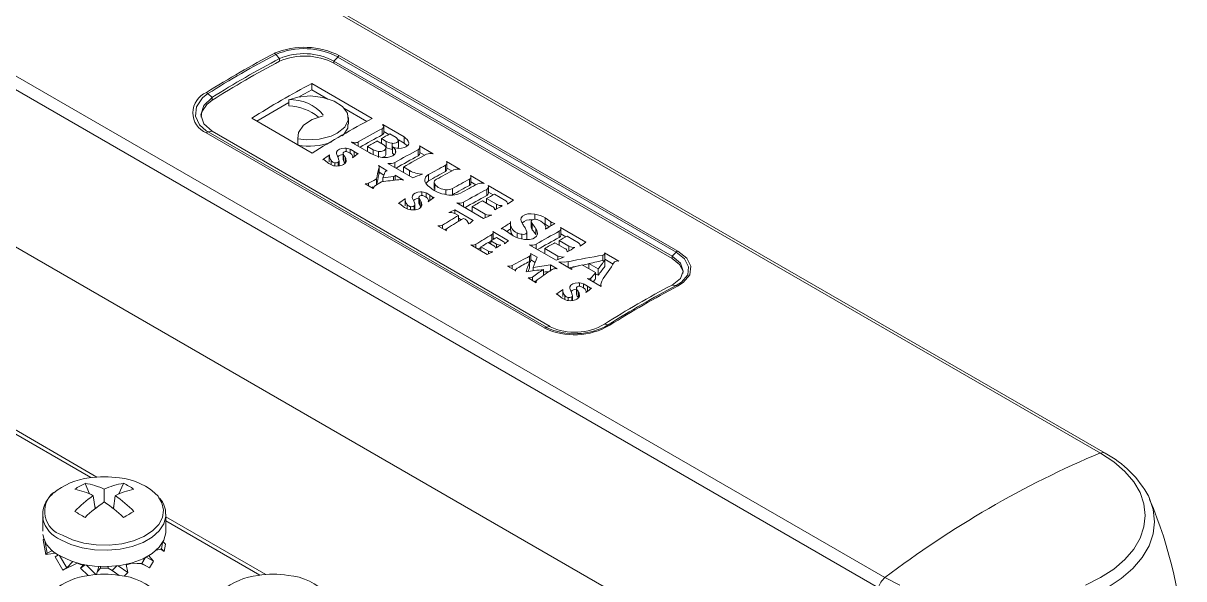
# Model space of a CAD drawing. Header units: inches. Extents: x 0.2 to 16.8, y 0.2 to 10.8.
# Drawn here: x 11.83 to 14.863, y 7.135 to 8.586 of the extents above; entities that cross this region are included whole.
import ezdxf

# ---------------------------------------------------------------- set-up
doc = ezdxf.new("R2010")
doc.units = ezdxf.units.IN
doc.header["$MEASUREMENT"] = 0

msp = doc.modelspace()

# ---------------------------------------------------------------- linework, layer by layer
at = {"color": 7, "linetype": 'Continuous', "lineweight": 0}
for p, q in [((14.6454, 7.4629), (11.7675, 9.1243)), ((11.2038, 8.7989), (14.0817, 7.1375)), ((14.0647, 7.1112), (11.1868, 8.7726)), ((12.5003, 8.487), (12.5003, 8.4939)), ((13.536, 7.9876), (12.6521, 8.4978)), ((12.6567, 8.5012), (13.5406, 7.9909)), ((12.6418, 8.4817), (12.6418, 8.4875)), ((12.3236, 8.3849), (12.3236, 8.3919)), ((13.1925, 7.79), (12.3086, 8.3002)), ((12.3132, 8.3022), (13.1971, 7.7919)), ((12.8253, 8.2727), (12.8253, 8.289)), ((12.6847, 8.2465), (12.6847, 8.2573)), ((12.8026, 8.2469), (12.8026, 8.2557)), ((12.8829, 8.1319), (12.8829, 8.1427)), ((13.1942, 8.0613), (13.1942, 8.0776)), ((13.5256, 7.9715), (13.5256, 7.9772)), ((13.2946, 7.8946), (13.2946, 7.9054)), ((12.007, 7.3988), (11.7645, 7.5388)), ((12.4483, 7.1441), (12.2031, 7.2856))]:
    msp.add_line(p, q, dxfattribs=at)
at = {"color": 7, "linetype": 'Continuous', "lineweight": 15}
for p, q in [((14.6573, 7.4628), (11.7794, 9.1242)), ((12.5003, 8.4939), (12.4901, 8.5045)), ((12.6418, 8.4875), (12.6521, 8.4978)), ((13.5256, 7.9772), (12.6418, 8.4875)), ((12.6418, 8.4817), (13.5256, 7.9715)), ((12.3236, 8.3919), (12.313, 8.4023)), ((12.7424, 8.3376), (12.5844, 8.4288)), ((12.5844, 8.4124), (12.5844, 8.4288)), ((12.5844, 8.4124), (12.6263, 8.3882)), ((11.1321, 8.3933), (14.01, 6.7319)), ((12.5241, 8.3702), (12.5241, 8.3865)), ((12.6681, 8.3641), (12.7277, 8.3297)), ((12.68, 8.3224), (12.68, 8.3395)), ((12.4272, 8.3381), (12.5852, 8.2469)), ((12.7681, 8.2943), (12.7681, 8.3107)), ((12.8253, 8.289), (12.7695, 8.3212)), ((12.7722, 8.2996), (12.7722, 8.3159)), ((12.3236, 8.3038), (12.3132, 8.3022)), ((12.3236, 8.3038), (13.2074, 7.7936)), ((12.5474, 8.2889), (12.5474, 8.2714)), ((12.5476, 8.2686), (12.5476, 8.2841)), ((12.7662, 8.2849), (12.779, 8.2775)), ((12.7662, 8.2718), (12.7662, 8.2849)), ((12.7722, 8.3033), (12.7857, 8.2955)), ((12.8043, 8.2876), (12.7883, 8.2969)), ((12.8105, 8.2812), (12.8253, 8.2727)), ((12.8107, 8.2631), (12.8107, 8.2794)), ((12.6737, 8.2508), (12.6737, 8.2599)), ((12.6873, 8.2757), (12.7343, 8.2485)), ((12.695, 8.2379), (12.695, 8.2514)), ((12.6965, 8.2703), (12.6965, 8.2741)), ((12.7056, 8.2651), (12.7056, 8.276)), ((12.7295, 8.2643), (12.7444, 8.2557)), ((12.7295, 8.2513), (12.7295, 8.2643)), ((12.7444, 8.2437), (12.7444, 8.2557)), ((12.7709, 8.2691), (12.7546, 8.2785)), ((12.759, 8.2351), (12.759, 8.2514)), ((12.7779, 8.2438), (12.7779, 8.2603)), ((12.779, 8.2611), (12.7784, 8.2615)), ((12.779, 8.2611), (12.779, 8.2775)), ((12.7946, 8.2562), (12.7946, 8.2726)), ((12.7953, 8.2468), (12.7953, 8.2632)), ((12.8626, 8.2398), (12.8626, 8.2562)), ((12.901, 8.2451), (12.8654, 8.2657)), ((12.8663, 8.246), (12.8663, 8.2624)), ((12.8663, 8.2488), (12.8791, 8.2414)), ((12.6301, 8.2412), (12.6301, 8.2237)), ((12.6353, 8.2163), (12.6353, 8.2268)), ((12.6443, 8.2134), (12.6443, 8.2218)), ((12.6493, 8.2432), (12.6533, 8.2343)), ((12.6536, 8.2131), (12.6536, 8.2234)), ((12.6554, 8.2132), (12.6554, 8.2265)), ((12.6671, 8.2429), (12.666, 8.2465)), ((12.666, 8.2302), (12.666, 8.2465)), ((12.666, 8.2302), (12.6671, 8.2266)), ((12.6671, 8.2266), (12.6671, 8.2429)), ((12.6712, 8.2195), (12.6712, 8.2358)), ((12.6912, 8.235), (12.6912, 8.2376)), ((12.7017, 8.2429), (12.7017, 8.2466)), ((12.7832, 8.2201), (12.8484, 8.1825)), ((12.7953, 8.2468), (12.7994, 8.2426)), ((12.8013, 8.2097), (12.8013, 8.2222)), ((12.9721, 8.204), (12.9365, 8.2246)), ((12.9374, 8.205), (12.9374, 8.2213)), ((12.7815, 8.2007), (12.7582, 8.2142)), ((12.7598, 8.191), (12.7598, 8.2073)), ((12.7598, 8.191), (12.7599, 8.1931)), ((12.7602, 8.1931), (12.7602, 8.2096)), ((12.7602, 8.1967), (12.7728, 8.1894)), ((12.8019, 8.1762), (12.8019, 8.189)), ((12.8236, 8.1764), (12.8019, 8.1889)), ((12.8399, 8.2011), (12.8236, 8.2106)), ((12.8236, 8.1968), (12.8236, 8.2106)), ((12.8399, 8.1873), (12.8399, 8.2011)), ((12.8892, 8.1743), (12.8892, 8.1907)), ((12.9338, 8.1988), (12.9338, 8.2151)), ((12.9374, 8.2077), (12.9502, 8.2004)), ((13.0349, 8.1678), (12.9993, 8.1884)), ((12.7234, 8.1664), (12.7447, 8.1541)), ((12.7324, 8.1612), (12.7324, 8.1683)), ((12.7405, 8.1565), (12.7445, 8.1588)), ((12.753, 8.1635), (12.753, 8.1799)), ((12.7703, 8.1726), (12.7703, 8.1823)), ((12.7975, 8.1758), (12.7975, 8.1856)), ((12.8825, 8.1677), (12.8892, 8.1743)), ((12.9037, 8.1706), (12.9037, 8.1542)), ((12.9054, 8.1499), (12.9054, 8.1663)), ((12.9966, 8.1625), (12.9966, 8.1789)), ((13.0002, 8.1687), (13.0002, 8.1851)), ((13.0002, 8.1715), (13.013, 8.1641)), ((13.1109, 8.1239), (13.0449, 8.162)), ((13.0458, 8.1425), (13.0458, 8.1588)), ((12.8475, 8.1286), (12.8514, 8.1198)), ((12.8653, 8.1284), (12.8642, 8.132)), ((12.8642, 8.1157), (12.8642, 8.132)), ((12.8653, 8.112), (12.8653, 8.1284)), ((12.8719, 8.1363), (12.8719, 8.1453)), ((12.8931, 8.1233), (12.8931, 8.1368)), ((12.8999, 8.1284), (12.8999, 8.1321)), ((12.9347, 8.14), (12.9347, 8.1512)), ((12.952, 8.1381), (12.952, 8.1544)), ((13.0666, 8.1133), (13.0409, 8.1282)), ((13.0409, 8.1159), (13.0409, 8.1282)), ((13.0413, 8.1357), (13.0413, 8.1521)), ((13.0458, 8.1452), (13.0586, 8.1378)), ((13.0615, 8.1394), (13.0914, 8.1221)), ((12.8283, 8.1267), (12.8283, 8.1092)), ((12.8335, 8.1017), (12.8335, 8.1122)), ((12.8424, 8.0988), (12.8424, 8.1072)), ((12.8518, 8.0986), (12.8518, 8.1089)), ((12.8536, 8.0987), (12.8536, 8.1119)), ((12.8642, 8.1157), (12.8653, 8.112)), ((12.8693, 8.1049), (12.8693, 8.1213)), ((12.8893, 8.1204), (12.8893, 8.123)), ((13.0063, 8.0709), (12.958, 8.0989)), ((12.958, 8.0881), (12.958, 8.0989)), ((12.9629, 8.1166), (13.0329, 8.0761)), ((12.981, 8.1061), (12.981, 8.1186)), ((13.0377, 8.0872), (13.0033, 8.107)), ((13.0033, 8.0933), (13.0033, 8.107)), ((13.03, 8.1222), (13.0557, 8.1073)), ((13.0621, 8.0985), (13.0621, 8.0995)), ((13.0666, 8.101), (13.0666, 8.1133)), ((13.0959, 8.1163), (13.0982, 8.1149)), ((13.096, 8.1134), (13.096, 8.1151)), ((12.9676, 8.0686), (12.9676, 8.0839)), ((12.9676, 8.077), (12.9747, 8.0729)), ((13.0377, 8.0781), (13.0377, 8.0872)), ((13.1576, 8.053), (13.1576, 8.0693)), ((13.1667, 8.0744), (13.1667, 8.0875)), ((13.209, 8.0671), (13.1942, 8.0776)), ((13.209, 8.0567), (13.209, 8.0671)), ((12.9133, 8.0568), (12.9364, 8.0434)), ((12.9259, 8.0495), (12.9259, 8.0586)), ((12.9358, 8.0458), (12.9358, 8.0438)), ((13.0982, 8.0179), (13.0572, 8.0416)), ((13.0579, 8.0229), (13.0579, 8.0394)), ((13.0851, 8.0479), (13.1104, 8.0304)), ((13.1035, 8.0621), (13.1035, 8.0456)), ((13.1211, 8.026), (13.1211, 8.0384)), ((13.1462, 8.024), (13.1462, 8.0405)), ((13.1603, 8.0467), (13.1603, 8.0631)), ((13.1699, 8.033), (13.1699, 8.0494)), ((13.1942, 8.0613), (13.2046, 8.0539)), ((13.1956, 8.0482), (13.1956, 8.0523)), ((13.2309, 8.0262), (13.2309, 8.0426)), ((13.3006, 8.0144), (13.2345, 8.0526)), ((13.2354, 8.033), (13.2354, 8.0494)), ((12.9999, 8.0068), (13.0425, 7.9822)), ((13.0125, 7.9995), (13.0125, 8.0086)), ((13.0449, 8.0132), (13.0598, 8.0046)), ((13.0673, 8.0092), (13.0524, 8.0178)), ((13.0524, 8.0088), (13.0524, 8.0178)), ((13.0547, 8.0192), (13.0547, 8.0342)), ((13.0579, 8.0249), (13.0611, 8.023)), ((13.0668, 8.0264), (13.0845, 8.0162)), ((13.0673, 8.0002), (13.0673, 8.0092)), ((13.0878, 8.0099), (13.0878, 8.0114)), ((13.1335, 8.0224), (13.1335, 8.0347)), ((13.1525, 8.0071), (13.2226, 7.9667)), ((13.1706, 7.9966), (13.1706, 8.0092)), ((13.2197, 8.0127), (13.2454, 7.9978)), ((13.2562, 8.0038), (13.2305, 8.0187)), ((13.2305, 8.0064), (13.2305, 8.0187)), ((13.2354, 8.0357), (13.2482, 8.0283)), ((13.2512, 8.0299), (13.281, 8.0126)), ((13.2855, 8.0068), (13.2878, 8.0054)), ((13.0458, 7.9903), (13.026, 8.0017)), ((13.026, 7.9917), (13.026, 8.0017)), ((13.0458, 7.9837), (13.0458, 7.9903)), ((13.0642, 7.9983), (13.0642, 7.9988)), ((13.1532, 7.961), (13.1532, 7.9773)), ((13.1731, 7.9747), (13.1557, 7.9847)), ((13.1564, 7.966), (13.1564, 7.9825)), ((13.2273, 7.9777), (13.1929, 7.9976)), ((13.1929, 7.9838), (13.1929, 7.9976)), ((13.2273, 7.9687), (13.2273, 7.9777)), ((13.2517, 7.9891), (13.2517, 7.99)), ((13.2562, 7.9916), (13.2562, 8.0038)), ((13.2857, 8.0039), (13.2857, 8.0056)), ((13.3445, 7.966), (13.3445, 7.9802)), ((13.3867, 7.9647), (13.3494, 7.9862)), ((13.3498, 7.9685), (13.3498, 7.9848)), ((13.536, 7.9876), (13.5256, 7.9772)), ((13.0953, 7.9517), (13.117, 7.9392)), ((13.1079, 7.9444), (13.1079, 7.9535)), ((13.1532, 7.9473), (13.1532, 7.9637)), ((13.1564, 7.968), (13.168, 7.9613)), ((13.163, 7.9393), (13.163, 7.9483)), ((13.2251, 7.9446), (13.2077, 7.9547)), ((13.2077, 7.9398), (13.2077, 7.9547)), ((13.23, 7.9624), (13.2638, 7.9429)), ((13.2543, 7.9483), (13.2543, 7.9632)), ((13.2629, 7.9449), (13.2629, 7.9434)), ((13.2908, 7.9547), (13.3259, 7.9345)), ((13.3082, 7.9583), (13.3328, 7.9441)), ((13.3082, 7.9447), (13.3082, 7.9583)), ((13.3497, 7.968), (13.3497, 7.9685)), ((13.3498, 7.9697), (13.3718, 7.957)), ((13.3503, 7.9508), (13.3503, 7.9672)), ((13.1168, 7.9403), (13.1168, 7.9393)), ((13.1492, 7.9206), (13.1709, 7.908)), ((13.1606, 7.914), (13.1606, 7.9231)), ((13.1893, 7.9269), (13.1893, 7.9428)), ((13.3049, 7.9191), (13.3404, 7.8987)), ((13.3136, 7.9141), (13.3136, 7.9198)), ((13.3259, 7.9181), (13.3259, 7.9345)), ((13.3328, 7.9278), (13.3259, 7.9317)), ((13.3328, 7.9278), (13.3328, 7.9441)), ((13.1703, 7.9104), (13.1703, 7.9084)), ((13.24, 7.8893), (13.24, 7.8719)), ((13.2592, 7.8913), (13.2631, 7.8824)), ((13.277, 7.891), (13.2758, 7.8946)), ((13.2758, 7.8783), (13.2758, 7.8946)), ((13.277, 7.8747), (13.277, 7.891)), ((13.2835, 7.8989), (13.2835, 7.908)), ((13.301, 7.8831), (13.301, 7.8857)), ((13.3048, 7.886), (13.3048, 7.8995)), ((13.3116, 7.891), (13.3116, 7.8947)), ((13.3397, 7.9038), (13.3397, 7.8991)), ((13.5362, 7.9007), (13.5256, 7.902)), ((13.2451, 7.8644), (13.2451, 7.8749)), ((13.2541, 7.8615), (13.2541, 7.8699)), ((13.2635, 7.8612), (13.2635, 7.8716)), ((13.2653, 7.8613), (13.2653, 7.8746)), ((13.2758, 7.8783), (13.277, 7.8747)), ((13.281, 7.8676), (13.281, 7.8839)), ((13.1971, 7.7919), (13.2074, 7.7936)), ((13.3591, 7.7984), (13.3489, 7.8)), ((12.0227, 7.4004), (11.7645, 7.5495)), ((11.9919, 7.3839), (12.0038, 7.3562)), ((12.0924, 7.3839), (12.0805, 7.3562)), ((12.0133, 7.3517), (12.0185, 7.318)), ((12.0421, 7.3351), (12.0421, 7.3683)), ((12.0709, 7.3517), (12.0658, 7.318)), ((12.0176, 7.3239), (12.0197, 7.3189)), ((12.0667, 7.3239), (12.0645, 7.3189)), ((11.8811, 7.3018), (11.8811, 7.2591)), ((11.8811, 7.3018), (11.8813, 7.297)), ((12.2031, 7.2591), (12.2031, 7.3018)), ((12.4639, 7.1457), (12.2031, 7.2962)), ((11.8848, 7.2392), (11.8821, 7.2365)), ((11.8821, 7.2365), (11.8894, 7.1976)), ((11.8931, 7.2013), (11.8868, 7.2347)), ((12.1941, 7.2285), (12.1912, 7.2128)), ((12.2022, 7.2249), (12.1958, 7.2313)), ((12.1985, 7.2055), (12.2022, 7.2249)), ((11.8894, 7.1976), (11.9156, 7.2016)), ((11.8894, 7.1976), (11.8931, 7.2013)), ((11.8931, 7.2013), (11.907, 7.2085)), ((11.9226, 7.1969), (11.914, 7.1919)), ((11.914, 7.1919), (11.934, 7.1573)), ((11.944, 7.163), (11.9255, 7.195)), ((12.1489, 7.1896), (12.1403, 7.1746)), ((12.1703, 7.1804), (12.1518, 7.191)), ((12.1703, 7.1804), (12.1581, 7.1946)), ((12.1763, 7.2091), (12.1896, 7.212)), ((12.1784, 7.2096), (12.1912, 7.2128)), ((12.1985, 7.2055), (12.1896, 7.212)), ((12.1912, 7.2128), (12.1985, 7.2055)), ((11.934, 7.1573), (11.9711, 7.1752)), ((11.934, 7.1573), (11.944, 7.163)), ((11.944, 7.163), (11.9595, 7.1794)), ((11.9711, 7.1757), (11.9711, 7.1752)), ((11.9922, 7.1708), (11.9802, 7.1625)), ((11.9827, 7.1645), (11.9802, 7.1625)), ((11.9802, 7.1625), (11.9997, 7.143)), ((12.0203, 7.1455), (11.9957, 7.1701)), ((12.0215, 7.1456), (12.0281, 7.1665)), ((12.0241, 7.1538), (12.032, 7.1627)), ((12.032, 7.1664), (12.032, 7.1627)), ((12.0522, 7.1627), (12.0522, 7.1664)), ((12.0522, 7.1627), (12.063, 7.1562)), ((12.06, 7.158), (12.0702, 7.1512)), ((12.075, 7.1681), (12.063, 7.1562)), ((12.104, 7.151), (12.0785, 7.1686)), ((12.104, 7.151), (12.0989, 7.1722)), ((12.1132, 7.1752), (12.1132, 7.1757)), ((12.1132, 7.1752), (12.1403, 7.1746)), ((12.1403, 7.1746), (12.1603, 7.163)), ((12.1603, 7.163), (12.1703, 7.1804)), ((12.063, 7.1562), (12.0814, 7.1435)), ((12.0943, 7.1412), (12.104, 7.151))]:
    msp.add_line(p, q, dxfattribs=at)
at = {"color": 7, "linetype": 'Continuous', "lineweight": 15, "flags": 128}
for points in [[(12.4864, 8.5075), (12.4883, 8.5062), (12.4901, 8.5045)], [(12.6568, 8.5011), (12.6544, 8.4998), (12.6521, 8.4978)], [(12.3093, 8.4053), (12.3112, 8.4039), (12.313, 8.4023)], [(12.5518, 8.3949), (12.5648, 8.4019), (12.5844, 8.4124)], [(12.3236, 8.3919), (12.3019, 8.3713), (12.2943, 8.3469), (12.3018, 8.3232), (12.3236, 8.3038)], [(12.2955, 8.3407), (12.2968, 8.3545), (12.3096, 8.374), (12.3236, 8.3849)], [(12.5476, 8.2841), (12.5706, 8.2815), (12.6039, 8.2833), (12.6346, 8.2912), (12.6509, 8.2989), (12.6702, 8.3145), (12.6794, 8.3326), (12.6775, 8.3513), (12.6647, 8.3688), (12.6424, 8.383), (12.6131, 8.3925), (12.5802, 8.3961), (12.5474, 8.3932), (12.5241, 8.3865)], [(12.6138, 8.3439), (12.5853, 8.3347), (12.5626, 8.3196), (12.5498, 8.3008), (12.5476, 8.2841)], [(12.6786, 8.3224), (12.6784, 8.3122), (12.6669, 8.2945), (12.6627, 8.2916)], [(12.7722, 8.3165), (12.7718, 8.3142), (12.7701, 8.312), (12.7683, 8.3108), (12.7681, 8.3107)], [(12.3086, 8.3002), (12.3109, 8.3015), (12.3132, 8.3022)], [(12.7681, 8.2943), (12.7708, 8.2963), (12.7721, 8.2986), (12.7721, 8.2996)], [(12.7946, 8.2726), (12.7964, 8.2724), (12.8008, 8.2725), (12.8048, 8.2734), (12.8069, 8.2743), (12.8094, 8.2763), (12.8106, 8.2786), (12.8104, 8.281), (12.8103, 8.2811)], [(12.8103, 8.2811), (12.8068, 8.2857), (12.8043, 8.2876)], [(12.6737, 8.2599), (12.6703, 8.26), (12.663, 8.2592), (12.6566, 8.257), (12.6517, 8.2537), (12.6489, 8.2496), (12.6486, 8.2453), (12.6493, 8.2432)], [(12.666, 8.2465), (12.6664, 8.2479), (12.6676, 8.2492), (12.6695, 8.2502), (12.6717, 8.2507), (12.6742, 8.2508), (12.6765, 8.2504), (12.6766, 8.2504)], [(12.6847, 8.2573), (12.678, 8.2593), (12.6737, 8.2599)], [(12.6766, 8.2504), (12.6835, 8.2475), (12.6886, 8.2432), (12.6905, 8.24)], [(12.695, 8.2514), (12.6864, 8.2565), (12.6847, 8.2573)], [(12.7017, 8.2466), (12.6974, 8.2495), (12.695, 8.2514)], [(12.7444, 8.2557), (12.7521, 8.2528), (12.759, 8.2514)], [(12.759, 8.2514), (12.7606, 8.2512), (12.7659, 8.2514), (12.7708, 8.2526), (12.7733, 8.2538), (12.7764, 8.2562), (12.7778, 8.2591), (12.7778, 8.2614)], [(12.7685, 8.2357), (12.7731, 8.2352), (12.7825, 8.2355), (12.7911, 8.2376), (12.7957, 8.2397), (12.8011, 8.244), (12.8037, 8.2491), (12.8032, 8.2545), (12.8026, 8.2557)], [(12.779, 8.2775), (12.7883, 8.274), (12.7946, 8.2726)], [(12.7946, 8.2562), (12.7822, 8.2597), (12.779, 8.2611)], [(12.7953, 8.2632), (12.8019, 8.2606), (12.81, 8.2592), (12.8184, 8.2594), (12.8262, 8.2612), (12.8303, 8.263), (12.8352, 8.2668), (12.8375, 8.2712), (12.8377, 8.2724)], [(12.8026, 8.2557), (12.7985, 8.2607), (12.7953, 8.2632)], [(12.8106, 8.2631), (12.8107, 8.2624), (12.8095, 8.26), (12.8088, 8.2594)], [(12.8253, 8.2727), (12.8335, 8.2661), (12.8337, 8.2656)], [(12.6164, 8.2291), (12.6286, 8.2194), (12.6373, 8.2153)], [(12.6452, 8.2132), (12.6493, 8.2128), (12.6568, 8.2133), (12.6637, 8.2152), (12.6674, 8.217), (12.6717, 8.2208), (12.6738, 8.2251), (12.6738, 8.2256)], [(12.6533, 8.2343), (12.6552, 8.2286), (12.6554, 8.2269)], [(12.6738, 8.2256), (12.6728, 8.2326), (12.6712, 8.2358)], [(12.7777, 8.2438), (12.7777, 8.2421), (12.7758, 8.2393), (12.7724, 8.237), (12.77, 8.2362)], [(12.8626, 8.2398), (12.8655, 8.243), (12.8662, 8.246)], [(12.6373, 8.2153), (12.6413, 8.2139), (12.6452, 8.2132)], [(12.8019, 8.1889), (12.8018, 8.1881), (12.801, 8.187), (12.8003, 8.1865), (12.7987, 8.1858), (12.7975, 8.1856)], [(12.9338, 8.1988), (12.9366, 8.2019), (12.9373, 8.205)], [(12.7324, 8.1683), (12.7316, 8.1681), (12.7234, 8.1664)], [(12.753, 8.1799), (12.7464, 8.1753), (12.7324, 8.1683)], [(12.7447, 8.1541), (12.7461, 8.1573), (12.7476, 8.1595)], [(12.7476, 8.1595), (12.7532, 8.1643), (12.7664, 8.1722)], [(12.9054, 8.1663), (12.9047, 8.1672), (12.9037, 8.1706), (12.9048, 8.174), (12.9077, 8.1769), (12.9104, 8.1785)], [(12.9966, 8.1625), (12.9994, 8.1657), (13.0001, 8.1687)], [(12.8719, 8.1453), (12.8684, 8.1455), (12.8611, 8.1447), (12.8547, 8.1425), (12.8499, 8.1392), (12.8471, 8.1351), (12.8467, 8.1307), (12.8475, 8.1286)], [(12.8642, 8.132), (12.8646, 8.1334), (12.8658, 8.1347), (12.8676, 8.1356), (12.8699, 8.1362), (12.8723, 8.1363), (12.8746, 8.1359), (12.8747, 8.1359)], [(12.8829, 8.1427), (12.8761, 8.1447), (12.8719, 8.1453)], [(12.8747, 8.1359), (12.8817, 8.1329), (12.8868, 8.1287), (12.8886, 8.1254)], [(12.8931, 8.1368), (12.8846, 8.142), (12.8829, 8.1427)], [(12.8999, 8.1321), (12.8956, 8.1349), (12.8931, 8.1368)], [(13.0413, 8.1357), (13.0445, 8.1388), (13.0458, 8.1422), (13.0457, 8.1425)], [(12.8145, 8.1145), (12.8268, 8.1049), (12.8355, 8.1008)], [(12.8355, 8.1008), (12.8395, 8.0994), (12.8433, 8.0987)], [(12.8433, 8.0987), (12.8475, 8.0983), (12.8549, 8.0988), (12.8618, 8.1007), (12.8655, 8.1025), (12.8698, 8.1062), (12.8719, 8.1105), (12.872, 8.1111)], [(12.8514, 8.1198), (12.8533, 8.1141), (12.8535, 8.1124)], [(12.872, 8.1111), (12.871, 8.1181), (12.8693, 8.1213)], [(13.0914, 8.1221), (13.0942, 8.1196), (13.0959, 8.1161), (13.0957, 8.1132)], [(13.1667, 8.0875), (13.1664, 8.0876), (13.1575, 8.0886), (13.1486, 8.0879), (13.1408, 8.0856), (13.1348, 8.0819), (13.1314, 8.0773), (13.1308, 8.0736)], [(13.1308, 8.0736), (13.1313, 8.0702), (13.1355, 8.0604)], [(13.1576, 8.0693), (13.1582, 8.0708), (13.1599, 8.0725), (13.1625, 8.0738), (13.1658, 8.0744), (13.1692, 8.0745), (13.1726, 8.0738), (13.1733, 8.0736)], [(13.1603, 8.0631), (13.1591, 8.0648), (13.1576, 8.0693)], [(13.1733, 8.0736), (13.1827, 8.0693), (13.1914, 8.0622), (13.1954, 8.0539), (13.1953, 8.048)], [(12.932, 8.046), (12.9363, 8.0487), (12.9369, 8.049)], [(12.9364, 8.0434), (12.9358, 8.0459), (12.9365, 8.0485), (12.9387, 8.0509), (12.9389, 8.0511)], [(13.1041, 8.0456), (13.1052, 8.0377), (13.109, 8.0327)], [(13.1462, 8.0407), (13.146, 8.0389), (13.1446, 8.0372), (13.1433, 8.0362), (13.1405, 8.0351), (13.1372, 8.0346), (13.1338, 8.0347), (13.1335, 8.0347)], [(13.1397, 8.0212), (13.1435, 8.0208), (13.1528, 8.0212), (13.1614, 8.0232), (13.166, 8.0253), (13.1714, 8.0296), (13.1739, 8.0347), (13.1741, 8.0368)], [(13.1415, 8.0519), (13.1462, 8.0409), (13.1462, 8.0407)], [(13.1576, 8.053), (13.1595, 8.0479), (13.1603, 8.0467)], [(13.1741, 8.0368), (13.1723, 8.0447), (13.1699, 8.0494)], [(13.0459, 8.0126), (13.0494, 8.0147), (13.0547, 8.0178)], [(13.0845, 8.0162), (13.0865, 8.0144), (13.0877, 8.0119), (13.0875, 8.0097)], [(13.1445, 8.0208), (13.1451, 8.0213), (13.1461, 8.0232), (13.1462, 8.024)], [(13.2309, 8.0262), (13.2342, 8.0293), (13.2354, 8.0328), (13.2353, 8.033)], [(13.281, 8.0126), (13.2839, 8.0101), (13.2856, 8.0066), (13.2854, 8.0037)], [(13.0186, 7.996), (13.0231, 7.9987), (13.026, 8.0005)], [(13.3494, 7.9862), (13.3497, 7.9853), (13.3495, 7.9836), (13.3483, 7.982), (13.347, 7.9812), (13.3445, 7.9802)], [(13.5256, 7.902), (13.5473, 7.9189), (13.5549, 7.9388), (13.5474, 7.9589), (13.5256, 7.9772)], [(13.5406, 7.9909), (13.5383, 7.9895), (13.536, 7.9876)], [(13.1532, 7.961), (13.1555, 7.9632), (13.1564, 7.9658), (13.1563, 7.966)], [(13.2543, 7.9632), (13.2452, 7.9621), (13.23, 7.9624)], [(13.2638, 7.9429), (13.2634, 7.9434), (13.2629, 7.9449), (13.2634, 7.9465), (13.2647, 7.9478), (13.2648, 7.9479)], [(13.5256, 7.9715), (13.545, 7.9561), (13.5543, 7.9385), (13.5537, 7.9326)], [(13.1709, 7.908), (13.1703, 7.9105), (13.1711, 7.9131), (13.1733, 7.9155), (13.1735, 7.9157)], [(13.2835, 7.908), (13.2801, 7.9081), (13.2728, 7.9073), (13.2664, 7.9051), (13.2615, 7.9018), (13.2588, 7.8977), (13.2584, 7.8934), (13.2592, 7.8913)], [(13.2758, 7.8946), (13.2762, 7.896), (13.2774, 7.8973), (13.2793, 7.8983), (13.2815, 7.8988), (13.284, 7.8989), (13.2863, 7.8985), (13.2864, 7.8985)], [(13.2946, 7.9054), (13.2878, 7.9074), (13.2835, 7.908)], [(13.2864, 7.8985), (13.2934, 7.8956), (13.2984, 7.8913), (13.3003, 7.8881)], [(13.3048, 7.8995), (13.2963, 7.9046), (13.2946, 7.9054)], [(13.3116, 7.8947), (13.3072, 7.8976), (13.3048, 7.8995)], [(13.3404, 7.8987), (13.3397, 7.904), (13.3418, 7.9126)], [(13.5399, 7.8993), (13.538, 7.9002), (13.5362, 7.9007)], [(13.2262, 7.8772), (13.2385, 7.8675), (13.2472, 7.8634)], [(13.2472, 7.8634), (13.2511, 7.8621), (13.255, 7.8613)], [(13.255, 7.8613), (13.2591, 7.8609), (13.2666, 7.8614), (13.2735, 7.8633), (13.2772, 7.8651), (13.2815, 7.8689), (13.2836, 7.8732), (13.2837, 7.8737)], [(13.2631, 7.8824), (13.265, 7.8767), (13.2652, 7.875)], [(13.2837, 7.8737), (13.2826, 7.8807), (13.281, 7.8839)], [(13.3628, 7.797), (13.3609, 7.7979), (13.3591, 7.7984)], [(13.1924, 7.79), (13.1948, 7.7913), (13.1971, 7.7919)], [(14.7715, 7.3475), (14.7718, 7.3469), (14.7741, 7.3417)], [(11.9283, 7.1934), (11.9544, 7.1812), (11.9844, 7.1723), (12.0169, 7.1673), (12.0506, 7.1663), (12.0838, 7.1693), (12.1152, 7.1763), (12.1434, 7.1869), (12.1672, 7.2006), (12.1856, 7.2169), (12.1976, 7.2351), (12.2029, 7.2543), (12.2031, 7.2591)], [(11.9873, 7.1724), (11.987, 7.1708), (11.9827, 7.1645)], [(12.1279, 7.1749), (12.1394, 7.1735), (12.1492, 7.1694)]]:
    msp.add_lwpolyline(points, dxfattribs=at)
at = {"color": 7, "linetype": 'Continuous', "lineweight": 0, "flags": 128}
for points in [[(12.313, 8.4023), (12.313, 8.4023), (12.2987, 8.3915), (12.2828, 8.3682), (12.2805, 8.3436), (12.2911, 8.3204), (12.3086, 8.3049), (12.3132, 8.3022), (12.3132, 8.3022)], [(13.5362, 7.9007), (13.5362, 7.9007), (13.5505, 7.9096), (13.5664, 7.929), (13.5687, 7.9499), (13.5581, 7.9703), (13.5406, 7.9849), (13.536, 7.9876), (13.536, 7.9876)], [(13.5405, 7.991), (13.5639, 7.9726), (13.5748, 7.951), (13.572, 7.929), (13.555, 7.9087), (13.5399, 7.8993)], [(14.6062, 7.1176), (14.6454, 7.1375), (14.6798, 7.1601), (14.7087, 7.1851), (14.7318, 7.2121), (14.7485, 7.2406), (14.7587, 7.2702), (14.7621, 7.3002), (14.7587, 7.3302), (14.7485, 7.3597), (14.7318, 7.3882), (14.7087, 7.4152), (14.6798, 7.4403), (14.6454, 7.4629)], [(11.9326, 7.2485), (11.9587, 7.2364), (11.9887, 7.2278), (12.0212, 7.2232), (12.0547, 7.2226), (12.0876, 7.2263), (12.1183, 7.2339), (12.1455, 7.2452), (12.1679, 7.2596), (12.1844, 7.2764), (12.1942, 7.2949), (12.1969, 7.3142), (12.1924, 7.3333), (12.1836, 7.3481)], [(14.7741, 7.3417), (14.7826, 7.3156), (14.7862, 7.2838), (14.7826, 7.2519), (14.7718, 7.2206), (14.754, 7.1904), (14.7296, 7.1618), (14.6989, 7.1352), (14.6624, 7.1112), (14.6208, 7.0902), (14.5749, 7.0725), (14.5253, 7.0583), (14.4729, 7.0481), (14.4187, 7.0419), (14.3636, 7.0398), (14.3084, 7.0419), (14.2542, 7.0481), (14.2018, 7.0583), (14.1522, 7.0725), (14.1063, 7.0902), (14.0647, 7.1112)], [(11.9283, 7.2361), (11.9544, 7.2239), (11.9844, 7.2151), (12.0169, 7.21), (12.0506, 7.209), (12.0838, 7.2121), (12.1152, 7.219), (12.1434, 7.2296), (12.1672, 7.2434), (12.1856, 7.2596), (12.1976, 7.2778), (12.2029, 7.297), (12.2031, 7.3035)], [(14.0817, 7.1375), (14.1209, 7.1176)]]:
    msp.add_lwpolyline(points, dxfattribs=at)
at = {"color": 7, "linetype": 'Continuous', "lineweight": 0}
for centre, radius, start, end in [((12.5645, 8.3216), 0.2018, 62.7907, 112.7899), ((13.6929, 6.2137), 2.5918, 117.7434, 122.268), ((13.6963, 6.2114), 2.5911, 117.7436, 122.2679), ((12.5643, 8.3329), 0.187, 62.0024, 113.3858), ((12.331, 8.3522), 0.0573, 112.2509, 247.1033), ((14.7465, 5.6055), 2.5918, 117.7434, 122.268), ((13.2703, 7.955), 0.183, 244.7843, 300.3683), ((13.2711, 7.9512), 0.1763, 245.1561, 299.9094), ((15.6505, 5.0788), 2.5883, 112.8508, 127.3081), ((14.6514, 7.4507), 0.0136, 64.3339, 116.3901), ((11.9507, 7.3105), 0.0645, 130.2422, 253.7695), ((11.9598, 7.3105), 0.0807, 193.6403, 247.0152), ((14.1126, 7.0989), 0.0494, 128.6105, 165.5986)]:
    msp.add_arc(centre, radius, start, end, dxfattribs=at)
at = {"color": 7, "linetype": 'Continuous', "lineweight": 15}
for centre, radius, start, end in [((13.7041, 6.2053), 2.586, 117.7437, 122.2678), ((12.5638, 8.3395), 0.1673, 62.2058, 112.2813), ((12.5652, 8.3344), 0.1661, 62.5582, 113.0058), ((13.7001, 6.2053), 2.5779, 117.7366, 122.2749), ((13.7922, 6.1534), 2.5761, 117.9588, 121.9966), ((13.8071, 6.1124), 2.6048, 119.5095, 121.6354), ((12.529, 8.2771), 0.1096, 39.334, 92.6024), ((12.52, 8.2407), 0.1296, 50.7755, 88.1977), ((13.9502, 6.0622), 2.5761, 117.9588, 121.9966), ((13.9507, 6.1059), 2.5019, 118.2076, 119.8451), ((13.9414, 6.1056), 2.4834, 118.1946, 119.7177), ((13.9524, 6.1304), 2.4595, 118.2509, 118.8363), ((12.8142, 8.2674), 0.0243, 14.807, 62.9268), ((12.5777, 8.4259), 0.161, 259.203, 291.3309), ((12.6984, 8.288), 0.0141, 262.1855, 300.5155), ((13.9897, 6.0629), 2.5366, 119.1389, 119.7915), ((12.7855, 8.3331), 0.0989, 238.8591, 260.1333), ((12.7649, 8.2567), 0.0138, 20.6091, 63.9036), ((14.0447, 6.0521), 2.501, 118.2051, 119.8121), ((12.8591, 8.2624), 0.00716, 299.7562, 28.8963), ((12.614, 8.226), 0.00389, 52.2081, 107.2439), ((12.6494, 8.24), 0.0193, 171.9498, 223.1964), ((12.646, 8.2356), 0.0139, 219.7825, 262.8106), ((12.6467, 8.2351), 0.0136, 259.7052, 300.7159), ((12.668, 8.2187), 0.0247, 94.6817, 130.5683), ((12.6519, 8.2265), 0.00353, 299.0116, 9.6937), ((12.6849, 8.2372), 0.00622, 333.6871, 26.313), ((12.705, 8.2522), 0.00649, 240.152, 274.9395), ((12.7889, 8.2511), 0.0316, 259.6296, 293.1637), ((14.0345, 6.0536), 2.4805, 118.1914, 119.7234), ((14.0658, 6.04), 2.5009, 118.2051, 119.7835), ((12.8944, 8.214), 0.0318, 77.9611, 109.3672), ((12.9302, 8.2213), 0.00716, 299.7561, 28.8965), ((12.7535, 8.2094), 0.00665, 341.2523, 45.5808), ((12.7808, 8.1945), 0.00622, 83.7554, 143.5968), ((12.877, 8.2691), 0.0775, 241.4038, 267.1275), ((12.8958, 8.1759), 0.0161, 113.9324, 211.2576), ((14.1087, 6.0241), 2.4862, 118.202, 119.3726), ((14.098, 6.0264), 2.4647, 118.188, 119.3687), ((14.1299, 6.0119), 2.4862, 118.202, 119.3726), ((12.9655, 8.1729), 0.0318, 77.9611, 109.3671), ((12.993, 8.1851), 0.00716, 299.756, 28.8965), ((12.8158, 8.1499), 0.0277, 73.6491, 98.1617), ((12.947, 8.2226), 0.0849, 220.0443, 259.4041), ((12.9362, 8.1914), 0.0402, 219.9398, 267.8285), ((14.1715, 5.9878), 2.4862, 118.202, 119.3726), ((14.1608, 5.9902), 2.4647, 118.188, 119.3687), ((14.1927, 5.9756), 2.4862, 118.202, 119.3726), ((13.0283, 8.1367), 0.0318, 77.9611, 109.3671), ((13.0384, 8.1589), 0.0074, 293.0695, 28.27), ((12.8476, 8.1255), 0.0193, 171.9491, 223.1943), ((12.8662, 8.1042), 0.0247, 94.6838, 130.5716), ((12.9031, 8.1377), 0.00649, 240.1574, 274.9385), ((12.9481, 8.2009), 0.0639, 254.9086, 293.1776), ((12.9388, 8.1777), 0.0268, 261.1057, 299.5942), ((14.225, 5.947), 2.5027, 118.2292, 119.8068), ((14.2157, 5.9468), 2.4841, 118.2162, 119.7175), ((14.2237, 5.9761), 2.4557, 118.2457, 118.7935), ((12.8121, 8.1115), 0.00389, 52.1846, 107.2554), ((12.8442, 8.121), 0.0139, 219.7865, 262.8084), ((12.8449, 8.1205), 0.0136, 259.7039, 300.7212), ((12.8501, 8.112), 0.00353, 299.0152, 9.6998), ((12.8831, 8.1227), 0.00623, 333.6995, 26.3005), ((12.9686, 8.1476), 0.0316, 259.6287, 293.1579), ((14.2612, 5.9082), 2.5333, 119.0775, 119.773), ((13.0522, 8.098), 0.00999, 9.714, 69.421), ((14.2833, 5.9129), 2.5036, 118.674, 119.1945), ((13.0802, 8.136), 0.0265, 239.1571, 273.857), ((14.3359, 5.7829), 2.6771, 120.7375, 121.7808), ((14.3489, 5.7753), 2.6771, 120.7375, 121.7808), ((12.9399, 8.0401), 0.052, 57.8602, 87.2214), ((12.9702, 8.0519), 0.0266, 22.1592, 67.0959), ((13.0497, 8.1157), 0.031, 247.2221, 278.4977), ((13.13, 8.0636), 0.0267, 169.6454, 250.5034), ((13.1543, 8.0417), 0.0309, 80.2536, 133.3762), ((13.1511, 8.0004), 0.0885, 60.8311, 79.8455), ((13.2198, 8.0806), 0.0173, 231.4754, 268.9789), ((12.9168, 8.0778), 0.0213, 260.5742, 295.3363), ((13.0522, 8.0392), 0.00569, 296.6496, 26.8025), ((13.0808, 8.0424), 0.00701, 52.5378, 101.096), ((13.134, 8.0596), 0.0249, 238.6036, 268.8867), ((14.4147, 5.8376), 2.5027, 118.2292, 119.8068), ((13.228, 8.0494), 0.0074, 293.0695, 28.2699), ((13.0034, 8.0278), 0.0213, 260.5742, 295.3363), ((14.4233, 5.7315), 2.6787, 120.7251, 121.7805), ((14.4578, 5.6887), 2.7202, 121.2921, 121.757), ((14.4087, 5.7697), 2.6255, 120.7365, 121.1027), ((14.4402, 5.7415), 2.6432, 121.0199, 121.3719), ((13.0763, 8.0242), 0.0175, 239.1012, 275.6779), ((13.148, 8.0991), 0.0783, 241.2981, 263.922), ((13.1582, 8.0381), 0.0316, 259.6287, 293.1579), ((14.4054, 5.8374), 2.4841, 118.2162, 119.7175), ((14.4508, 5.7987), 2.5333, 119.0775, 119.773), ((14.4133, 5.8666), 2.4557, 118.2457, 118.7935), ((13.0537, 8.0094), 0.0207, 247.5534, 280.2931), ((13.0573, 7.9981), 0.00701, 8.9242, 69.0361), ((13.1507, 7.9824), 0.00569, 296.6495, 26.8029), ((13.2394, 8.0063), 0.031, 247.2222, 278.4977), ((13.2419, 7.9885), 0.00999, 9.714, 69.4211), ((14.4729, 5.8034), 2.5036, 118.674, 119.1945), ((13.2698, 8.0265), 0.0265, 239.1571, 273.857), ((13.0988, 7.9728), 0.0213, 260.5742, 295.3363), ((13.1235, 7.94), 0.00669, 114.3506, 191.7915), ((13.2213, 7.9238), 0.0212, 79.4766, 114.4296), ((13.3836, 7.9511), 0.014, 77.2021, 125.4964), ((13.1506, 7.9415), 0.021, 266.1741, 298.3456), ((13.3084, 7.9316), 0.0129, 254.3468, 293.6521), ((13.2592, 7.8881), 0.0193, 171.9478, 223.1994), ((13.2778, 7.8668), 0.0247, 94.6804, 130.5615), ((13.2947, 7.8853), 0.00622, 333.6866, 26.3134), ((13.3148, 7.9003), 0.00649, 240.1594, 274.9299), ((14.7294, 5.6134), 2.586, 117.7437, 122.2678), ((14.7424, 5.6075), 2.5911, 117.7436, 122.2679), ((13.2238, 7.8742), 0.00389, 52.2047, 107.2371), ((13.2559, 7.8837), 0.0139, 219.7824, 262.8106), ((13.2565, 7.8832), 0.0136, 259.7004, 300.7145), ((13.2617, 7.8746), 0.00353, 299.0048, 9.6987), ((13.2716, 7.9312), 0.1523, 245.0795, 300.4756), ((14.5204, 7.2113), 0.2864, 28.9087, 61.4525), ((12.0421, 7.1388), 0.2624, 81.3732, 98.6268), ((12.0223, 7.222), 0.1772, 96.3204, 129.7368), ((12.0615, 7.2323), 0.1668, 114.6599, 125.3447), ((11.9675, 7.2176), 0.1682, 63.6654, 81.673), ((12.1167, 7.2176), 0.1682, 98.3272, 116.3344), ((12.0683, 7.2399), 0.1588, 43.474, 85.237), ((12.0228, 7.2323), 0.1669, 54.6558, 65.3397), ((11.9493, 7.3024), 0.0679, 128.8799, 188.4024), ((11.9293, 7.1877), 0.1843, 62.8733, 78.841), ((12.1809, 7.1071), 0.2966, 124.4083, 136.7303), ((12.1549, 7.1877), 0.1843, 101.159, 117.1267), ((11.9033, 7.1071), 0.2966, 43.2696, 55.5919), ((12.1447, 7.3053), 0.0577, 358.1988, 42.4825), ((13.746, 6.9024), 1.1174, 2.0932, 23.1679), ((11.2129, 5.9769), 1.5309, 59.4161, 60.5789), ((12.2455, 7.0302), 0.3666, 123.6955, 133.7767), ((11.8387, 7.0302), 0.3666, 46.2234, 56.3044), ((12.8719, 5.9759), 1.5321, 119.4215, 120.5835), ((11.959, 7.2669), 0.0797, 192.1921, 247.3301), ((12.0317, 7.3282), 0.1646, 248.3741, 254.7903), ((12.0421, 7.3788), 0.2163, 267.3263, 272.6735), ((12.0529, 7.3271), 0.1633, 286.5134, 291.6411), ((12.0223, 6.9673), 0.1772, 96.3206, 129.7366), ((12.0421, 6.884), 0.2624, 81.3732, 98.6268), ((12.0683, 6.9852), 0.1588, 43.474, 85.2371), ((12.4635, 6.9673), 0.1772, 96.3205, 129.7367), ((12.4834, 6.884), 0.2624, 81.3732, 98.6268), ((12.5095, 6.9852), 0.1588, 43.474, 85.237)]:
    msp.add_arc(centre, radius, start, end, dxfattribs=at)
for centre, major_axis, ratio, start_param, end_param in [((12.8435, 5.9559), (-1.5836, 3.9519), 0.223388, 5.260303, 5.261801), ((12.6963, 6.0409), (5.4622, -1.1049), 0.394031, 1.650283, 1.651967), ((12.6856, 6.0471), (1.2255, 2.4489), 0.533401, 0.784423, 0.794159), ((12.626, 6.0815), (-1.7051, 4.0068), 0.227773, 5.180453, 5.182543), ((12.626, 6.0815), (-1.6926, 3.9775), 0.227773, 5.180281, 5.182387), ((12.723, 6.0255), (1.1479, 2.4919), 0.505763, 0.749014, 0.75783), ((12.7664, 6.0004), (0.3289, 2.9635), 0.123739, 0.744542, 0.758322), ((12.7664, 6.0004), (0.3265, 2.9418), 0.123739, 0.74464, 0.758523), ((12.7847, 5.9898), (0.4372, 2.8984), 0.172794, 0.73103, 0.739389), ((12.8524, 5.9508), (1.898, 2.023), 0.680476, 0.934472, 0.945046), ((12.856, 5.9487), (3.276, 0.5922), 0.66487, 1.464581, 1.478361), ((12.8412, 5.9573), (3.2299, 0.6451), 0.670846, 1.451002, 1.459361), ((12.8839, 5.9326), (1.2255, 2.4489), 0.533401, 0.784489, 0.794224), ((12.824, 5.9672), (-1.7051, 4.0068), 0.227773, 5.180388, 5.182478), ((12.9213, 5.911), (1.1479, 2.4919), 0.505763, 0.749079, 0.757895), ((12.824, 5.9672), (-1.6926, 3.9775), 0.227773, 5.180215, 5.182321), ((12.982, 5.876), (1.7206, 2.1491), 0.655082, 0.895819, 0.902807), ((13.0427, 5.8409), (1.1222, 2.5061), 0.496052, 0.693561, 0.702643), ((13.0241, 5.8517), (1.0971, 2.5199), 0.486284, 0.741011, 0.747999), ((13.0366, 5.8444), (1.7404, 2.1356), 0.658316, 0.883411, 0.892955), ((13.0824, 5.818), (1.2575, 2.4311), 0.544035, 0.748523, 0.76181), ((13.0824, 5.818), (1.2483, 2.4133), 0.544035, 0.748437, 0.754011), ((13.1815, 5.7608), (-2.3382, 4.2912), 0.238717, 5.14098, 5.143316), ((13.2264, 5.7349), (-2.3482, 4.2957), 0.238767, 5.146237, 5.149981), ((13.2264, 5.7349), (-2.3311, 4.2643), 0.238767, 5.146399, 5.150171), ((13.145, 5.7819), (1.2219, 2.451), 0.532155, 0.711081, 0.724658), ((13.1162, 5.7985), (1.1222, 2.5061), 0.496052, 0.745108, 0.751443), ((13.2323, 5.7315), (1.1222, 2.5061), 0.496052, 0.693561, 0.702643), ((13.1329, 5.7888), (1.7404, 2.1356), 0.658316, 0.925094, 0.931759), ((13.1838, 5.7595), (1.5305, 2.2715), 0.618379, 0.842957, 0.864774), ((13.2262, 5.735), (1.7404, 2.1356), 0.658316, 0.883411, 0.892955), ((13.24, 5.727), (2.7068, 1.2614), 0.714426, 1.212762, 1.244398), ((13.1957, 5.7526), (1.5004, 2.29), 0.61151, 0.840578, 0.856387), ((13.1666, 5.7694), (0.4265, 2.9049), 0.167777, 0.739544, 0.753587), ((13.1666, 5.7694), (0.4233, 2.8836), 0.167777, 0.739696, 0.744878), ((13.1808, 5.7612), (0.4671, 2.8804), 0.186991, 0.725244, 0.739416), ((13.2418, 5.726), (3.1084, 0.7875), 0.685216, 1.4097, 1.423872), ((13.24, 5.727), (2.687, 1.2522), 0.714426, 1.235318, 1.244361), ((13.2625, 5.714), (2.378, 1.6104), 0.71544, 1.108913, 1.118738), ((13.24, 5.727), (2.687, 1.2522), 0.714426, 1.225336, 1.231133), ((13.2615, 5.7146), (2.5729, 1.4097), 0.717284, 1.16419, 1.179448), ((13.3133, 5.6847), (0.7418, 2.7184), 0.323696, 0.668241, 0.683498), ((13.3133, 5.6847), (0.7363, 2.6986), 0.323696, 0.668004, 0.683374), ((13.3365, 5.6713), (0.6862, 2.7506), 0.295732, 0.664139, 0.695775), ((13.1838, 5.7595), (1.5194, 2.2549), 0.618379, 0.860466, 0.861878), ((13.256, 5.7178), (3.1856, 0.6965), 0.676327, 1.444696, 1.45874), ((13.2269, 5.7346), (1.2485, 2.4361), 0.541075, 0.778974, 0.794783), ((13.2269, 5.7346), (1.2393, 2.4183), 0.541075, 0.788114, 0.791887), ((13.2388, 5.7277), (1.2249, 2.4493), 0.533176, 0.768091, 0.789908), ((13.2418, 5.726), (3.0857, 0.7817), 0.685216, 1.40978, 1.415667), ((13.3125, 5.6852), (0.8085, 2.6803), 0.356881, 0.691018, 0.700844), ((13.3125, 5.6852), (0.8026, 2.6607), 0.356881, 0.690939, 0.695999), ((13.2953, 5.6951), (1.2255, 2.4489), 0.533401, 0.784358, 0.794094), ((13.2359, 5.7294), (-1.7051, 4.0068), 0.227773, 5.180519, 5.182609), ((13.3327, 5.6735), (1.1479, 2.4919), 0.505763, 0.748948, 0.757764), ((13.2359, 5.7294), (-1.6926, 3.9775), 0.227773, 5.180347, 5.182452)]:
    msp.add_ellipse(centre, major_axis=major_axis, ratio=ratio, start_param=start_param, end_param=end_param, dxfattribs=at)

doc.saveas('drawing.dxf')
